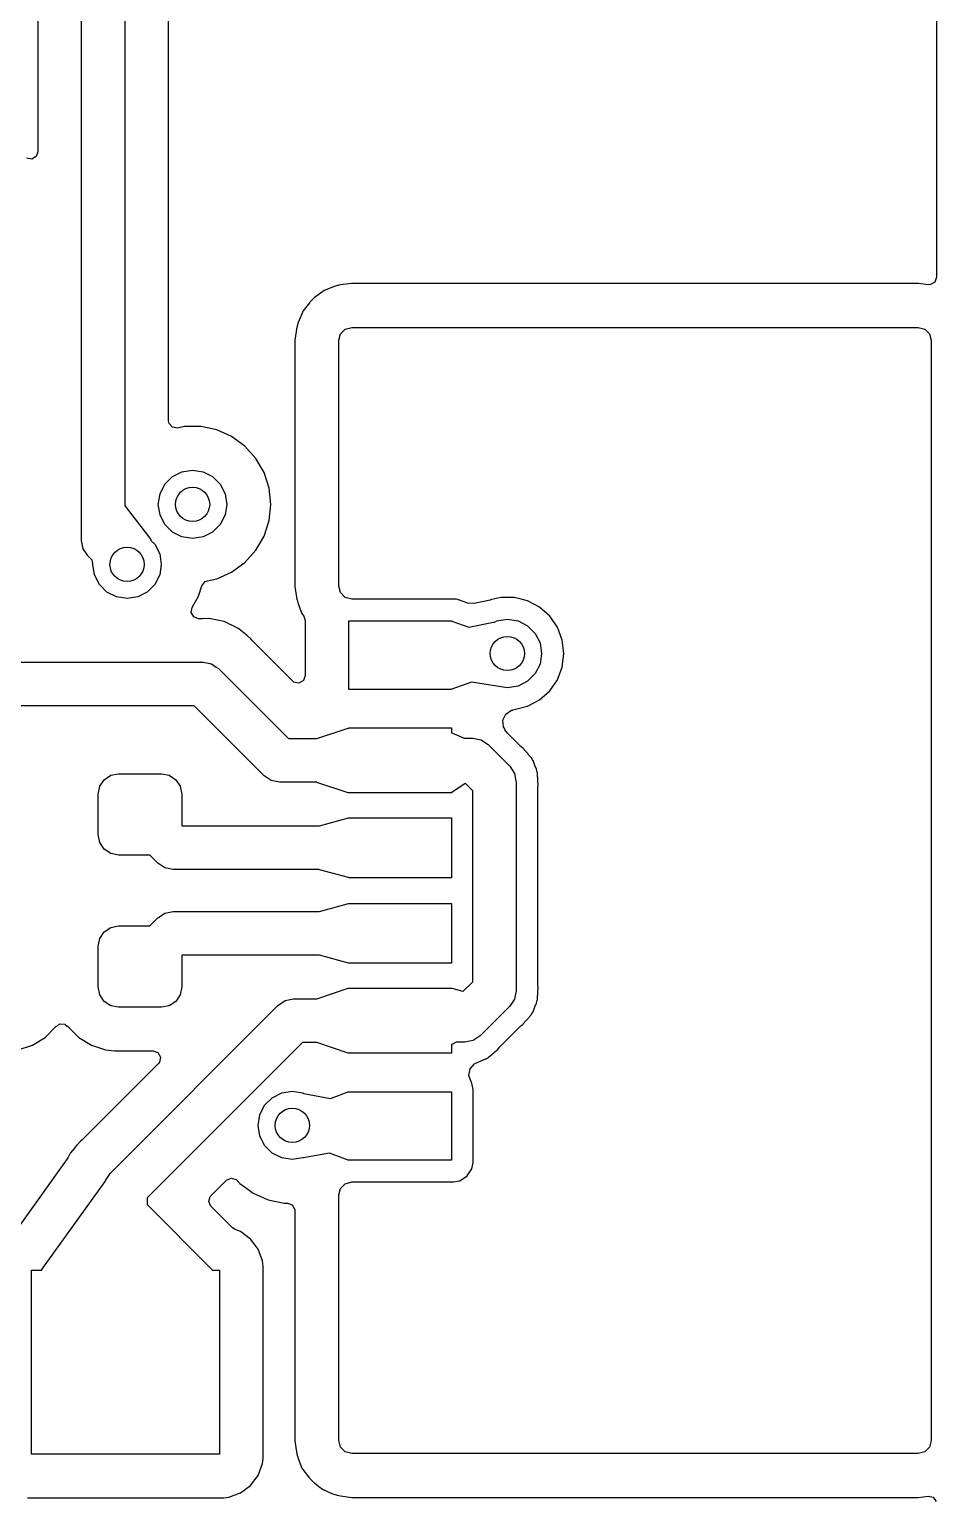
# Model space of a CAD drawing. Extents: x 106.8 to 191.4, y -142.2 to -57.6.
# Drawn here: x 180.76 to 191.36, y -85.07 to -67.89 of the extents above; entities that cross this region are included whole.
import ezdxf

# ---------------------------------------------------------------- set-up
doc = ezdxf.new("R2010")
doc.units = 0
doc.layers.add('BLACK', color=7, linetype='CONTINUOUS')

msp = doc.modelspace()

# ---------------------------------------------------------------- linework, layer by layer
at = {"layer": 'BLACK', "linetype": 'CONTINUOUS'}
for p, q in [((181.876, -61.2867), (181.876, -73.4598)), ((181.368, -73.8632), (181.368, -61.4)), ((180.859, -61.7188), (180.859, -69.3228)), ((191.362, -62.4105), (191.362, -70.7884)), ((182.384, -72.4642), (182.384, -65.6209)), ((180.839, -69.3793), (180.787, -69.4093)), ((180.859, -69.3228), (180.839, -69.3793)), ((180.787, -69.4093), (180.727, -69.3989)), ((184.315, -70.8993), (184.205, -70.9436)), ((184.318, -70.8983), (184.315, -70.8992)), ((184.315, -70.8992), (184.315, -70.8993)), ((184.32, -70.8976), (184.318, -70.8983)), ((184.391, -70.8787), (184.32, -70.8976)), ((184.32, -70.8976), (184.32, -70.8976)), ((184.394, -70.878), (184.391, -70.8787)), ((184.391, -70.8787), (184.391, -70.8787)), ((184.396, -70.8776), (184.394, -70.878)), ((184.524, -70.8609), (184.396, -70.8776)), ((184.396, -70.8776), (184.396, -70.8776)), ((184.526, -70.8605), (184.524, -70.8609)), ((184.524, -70.8609), (184.524, -70.8609)), ((191.148, -70.8605), (184.526, -70.8605)), ((191.151, -70.8609), (191.148, -70.8605)), ((191.262, -70.8756), (191.151, -70.8609)), ((191.289, -70.875), (191.262, -70.8756)), ((191.341, -70.8449), (191.289, -70.875)), ((191.362, -70.7884), (191.341, -70.8449)), ((184.031, -71.0887), (183.957, -71.1824)), ((184.032, -71.0866), (184.031, -71.0886)), ((184.031, -71.0886), (184.031, -71.0887)), ((184.034, -71.0848), (184.032, -71.0866)), ((184.088, -71.0312), (184.034, -71.0848)), ((184.034, -71.0848), (184.034, -71.0848)), ((184.205, -70.9436), (184.088, -71.0312)), ((183.957, -71.1824), (183.899, -71.3168)), ((183.879, -71.3953), (183.865, -71.5021)), ((183.88, -71.3897), (183.879, -71.3925)), ((183.879, -71.3925), (183.879, -71.3953)), ((183.879, -71.3953), (183.879, -71.3953)), ((183.899, -71.3168), (183.88, -71.3897)), ((183.88, -71.3897), (183.88, -71.3897)), ((184.395, -71.4497), (184.451, -71.3943)), ((184.451, -71.3943), (184.526, -71.374)), ((184.526, -71.374), (191.148, -71.374)), ((191.148, -71.374), (191.223, -71.3943)), ((191.223, -71.3943), (191.279, -71.4497)), ((183.865, -71.5021), (183.862, -71.5254)), ((183.862, -71.5254), (183.862, -74.3967)), ((184.375, -71.5254), (184.395, -71.4497)), ((184.375, -74.3967), (184.375, -71.5254)), ((191.279, -71.4497), (191.299, -71.5254)), ((191.299, -71.5254), (191.299, -84.3772)), ((182.391, -72.4971), (182.384, -72.4642)), ((182.431, -72.5418), (182.391, -72.4971)), ((182.49, -72.5502), (182.431, -72.5418)), ((182.571, -72.5331), (182.49, -72.5502)), ((182.762, -72.5331), (182.571, -72.5331)), ((182.571, -72.5331), (182.571, -72.5331)), ((182.948, -72.5728), (182.762, -72.5331)), ((183.123, -72.6505), (182.948, -72.5728)), ((182.948, -72.5728), (182.948, -72.5728)), ((183.277, -72.7627), (183.123, -72.6505)), ((183.405, -72.9047), (183.277, -72.7627)), ((183.501, -73.07), (183.405, -72.9047)), ((182.342, -73.2065), (182.431, -73.118)), ((182.431, -73.118), (182.542, -73.0612)), ((182.542, -73.0612), (182.666, -73.0416)), ((182.666, -73.0416), (182.79, -73.0612)), ((182.79, -73.0612), (182.901, -73.118)), ((182.901, -73.118), (182.99, -73.2065)), ((183.56, -73.2517), (183.501, -73.07)), ((182.266, -73.4416), (182.286, -73.318)), ((182.286, -73.318), (182.342, -73.2065)), ((182.99, -73.2065), (183.047, -73.318)), ((183.047, -73.318), (183.066, -73.4416)), ((183.58, -73.4416), (183.56, -73.2517)), ((181.876, -73.4598), (181.878, -73.4609)), ((181.878, -73.4609), (181.879, -73.462)), ((181.879, -73.462), (182.178, -73.8516)), ((182.286, -73.5652), (182.266, -73.4416)), ((183.066, -73.4416), (183.047, -73.5652)), ((183.56, -73.6315), (183.58, -73.4416)), ((182.342, -73.6767), (182.286, -73.5652)), ((183.047, -73.5652), (182.99, -73.6767)), ((183.501, -73.8132), (183.56, -73.6315)), ((182.431, -73.7652), (182.342, -73.6767)), ((182.542, -73.822), (182.431, -73.7652)), ((182.666, -73.8416), (182.542, -73.822)), ((182.79, -73.822), (182.666, -73.8416)), ((182.901, -73.7652), (182.79, -73.822)), ((182.99, -73.6767), (182.901, -73.7652)), ((183.405, -73.9785), (183.501, -73.8132)), ((181.387, -73.9604), (181.368, -73.8632)), ((181.437, -74.0346), (181.387, -73.9604)), ((182.178, -73.8516), (182.18, -73.8603)), ((182.18, -73.8603), (182.179, -73.862)), ((182.179, -73.862), (182.225, -73.9075)), ((182.225, -73.9075), (182.282, -74.019)), ((183.277, -74.1205), (183.405, -73.9785)), ((181.442, -74.0428), (181.437, -74.0346)), ((181.491, -74.0919), (181.442, -74.0428)), ((181.499, -74.1332), (181.491, -74.0919)), ((181.502, -74.138), (181.499, -74.1332)), ((181.501, -74.1426), (181.502, -74.138)), ((181.521, -74.2662), (181.501, -74.1426)), ((182.282, -74.019), (182.301, -74.1426)), ((182.301, -74.1426), (182.282, -74.2662)), ((183.123, -74.2327), (183.277, -74.1205)), ((181.577, -74.3777), (181.521, -74.2662)), ((182.282, -74.2662), (182.225, -74.3777)), ((182.775, -74.3921), (182.812, -74.3447)), ((182.812, -74.3447), (182.841, -74.3333)), ((182.841, -74.3333), (182.948, -74.3104)), ((182.948, -74.3104), (183.123, -74.2327)), ((181.666, -74.4662), (181.577, -74.3777)), ((181.777, -74.523), (181.666, -74.4662)), ((181.901, -74.5426), (181.777, -74.523)), ((182.025, -74.523), (181.901, -74.5426)), ((182.136, -74.4662), (182.025, -74.523)), ((182.225, -74.3777), (182.136, -74.4662)), ((182.66, -74.6453), (182.736, -74.5142)), ((182.736, -74.5142), (182.775, -74.3921)), ((183.862, -74.3967), (183.862, -74.3996)), ((183.862, -74.3996), (183.879, -74.5268)), ((183.879, -74.5268), (183.879, -74.5268)), ((183.879, -74.5268), (183.879, -74.5296)), ((183.879, -74.5296), (183.88, -74.5324)), ((184.395, -74.4724), (184.375, -74.3967)), ((184.451, -74.5278), (184.395, -74.4724)), ((184.526, -74.5481), (184.451, -74.5278)), ((186.267, -74.5295), (186.15, -74.5582)), ((186.426, -74.5295), (186.267, -74.5295)), ((186.508, -74.5497), (186.426, -74.5295)), ((182.649, -74.7045), (182.66, -74.6453)), ((183.88, -74.5324), (183.88, -74.5324)), ((183.88, -74.5324), (183.887, -74.5585)), ((183.887, -74.5585), (183.899, -74.6053)), ((183.899, -74.6053), (183.945, -74.7185)), ((185.723, -74.5481), (184.526, -74.5481)), ((185.739, -74.5497), (185.723, -74.5481)), ((185.747, -74.5497), (185.739, -74.5497)), ((185.763, -74.5536), (185.747, -74.5497)), ((185.766, -74.5543), (185.763, -74.5536)), ((185.767, -74.5548), (185.765, -74.554)), ((185.765, -74.554), (185.766, -74.5543)), ((185.783, -74.5599), (185.767, -74.5548)), ((185.786, -74.5609), (185.783, -74.5599)), ((185.873, -74.5927), (185.786, -74.5609)), ((185.878, -74.5943), (185.873, -74.5927)), ((185.956, -74.5987), (185.878, -74.5943)), ((186.145, -74.5594), (185.956, -74.5987)), ((186.15, -74.5582), (186.145, -74.5594)), ((186.58, -74.5675), (186.508, -74.5497)), ((186.656, -74.6075), (186.58, -74.5675)), ((186.721, -74.6414), (186.656, -74.6075)), ((186.84, -74.7468), (186.721, -74.6414)), ((182.68, -74.7565), (182.649, -74.7045)), ((182.736, -74.7771), (182.68, -74.7565)), ((182.778, -74.7771), (182.736, -74.7771)), ((182.78, -74.7771), (182.778, -74.7771)), ((182.783, -74.777), (182.78, -74.7771)), ((182.857, -74.7748), (182.783, -74.777)), ((182.859, -74.7753), (182.857, -74.7748)), ((182.877, -74.7771), (182.859, -74.7753)), ((182.879, -74.7771), (182.877, -74.7771)), ((182.954, -74.7948), (182.879, -74.7771)), ((182.956, -74.7954), (182.954, -74.7948)), ((183.032, -74.8109), (182.956, -74.7954)), ((183.034, -74.8118), (183.032, -74.8109)), ((183.032, -74.8109), (183.032, -74.8109)), ((183.05, -74.8177), (183.034, -74.8118)), ((183.053, -74.8182), (183.05, -74.8177)), ((183.097, -74.8403), (183.053, -74.8182)), ((183.053, -74.8182), (183.053, -74.8182)), ((183.121, -74.8527), (183.097, -74.8403)), ((183.124, -74.8538), (183.121, -74.8527)), ((183.193, -74.8862), (183.124, -74.8538)), ((183.945, -74.7185), (183.966, -74.7464)), ((183.966, -74.7464), (183.983, -74.799)), ((183.983, -74.799), (183.983, -75.4421)), ((184.492, -75.6026), (184.492, -74.8026)), ((184.492, -74.8026), (185.692, -74.8026)), ((185.692, -74.8026), (185.692, -74.8049)), ((185.692, -74.8049), (185.695, -74.8041)), ((185.695, -74.8041), (185.697, -74.8046)), ((185.697, -74.8046), (185.895, -74.8767)), ((185.895, -74.8767), (186.184, -74.8164)), ((186.184, -74.8164), (186.192, -74.8181)), ((186.192, -74.8181), (186.193, -74.8187)), ((186.193, -74.8187), (186.222, -74.8036)), ((186.222, -74.8036), (186.346, -74.784)), ((186.346, -74.784), (186.47, -74.8036)), ((186.47, -74.8036), (186.581, -74.8604)), ((186.581, -74.8604), (186.67, -74.9489)), ((186.93, -74.8776), (186.84, -74.7468)), ((183.195, -74.8876), (183.193, -74.8862)), ((183.21, -74.8972), (183.195, -74.8876)), ((183.212, -74.8982), (183.21, -74.8972)), ((183.271, -74.9475), (183.212, -74.8982)), ((183.273, -74.9492), (183.271, -74.9475)), ((183.296, -74.9674), (183.273, -74.9492)), ((183.298, -74.969), (183.296, -74.9674)), ((183.3, -74.9708), (183.298, -74.969)), ((183.303, -74.9742), (183.3, -74.9708)), ((183.309, -74.9794), (183.303, -74.9742)), ((183.348, -75.0128), (183.309, -74.9794)), ((183.365, -75.0346), (183.348, -75.0128)), ((183.373, -75.0442), (183.365, -75.0346)), ((183.833, -75.5042), (183.373, -75.0442)), ((186.67, -74.9489), (186.727, -75.0604)), ((186.986, -75.0262), (186.93, -74.8776)), ((187.005, -75.184), (186.986, -75.0262)), ((186.727, -75.0604), (186.746, -75.184)), ((186.746, -75.184), (186.727, -75.3076)), ((186.986, -75.3418), (187.005, -75.184)), ((179.085, -75.2856), (182.79, -75.2856)), ((182.79, -75.2856), (182.887, -75.3049)), ((182.887, -75.3049), (182.942, -75.3418)), ((182.942, -75.3418), (182.97, -75.36)), ((182.97, -75.36), (183.788, -76.1786)), ((186.727, -75.3076), (186.67, -75.4191)), ((186.93, -75.4904), (186.986, -75.3418)), ((183.851, -75.5182), (183.833, -75.5042)), ((183.91, -75.5286), (183.851, -75.5182)), ((183.963, -75.4986), (183.91, -75.5286)), ((183.983, -75.4421), (183.963, -75.4986)), ((185.926, -75.5169), (185.697, -75.6006)), ((186.222, -75.5641), (185.926, -75.5169)), ((186.581, -75.5076), (186.47, -75.5644)), ((186.67, -75.4191), (186.581, -75.5076)), ((186.84, -75.6212), (186.93, -75.4904)), ((185.692, -75.6026), (184.492, -75.6026)), ((185.697, -75.6006), (185.692, -75.6003)), ((185.692, -75.6003), (185.692, -75.6026)), ((186.222, -75.5644), (186.222, -75.5641)), ((186.346, -75.584), (186.222, -75.5644)), ((186.47, -75.5644), (186.346, -75.584)), ((186.58, -75.8005), (186.721, -75.7266)), ((186.721, -75.7266), (186.84, -75.6212)), ((182.685, -75.7936), (179.514, -75.7936)), ((183.503, -76.6122), (182.685, -75.7936)), ((186.294, -75.9612), (186.328, -75.8907)), ((186.328, -75.8907), (186.393, -75.8468)), ((186.393, -75.8468), (186.408, -75.8443)), ((186.408, -75.8429), (186.426, -75.8385)), ((186.408, -75.8443), (186.408, -75.8429)), ((186.426, -75.8385), (186.58, -75.8005)), ((186.426, -75.8385), (186.426, -75.8385)), ((184.12, -76.1759), (184.486, -76.0543)), ((184.486, -76.0543), (184.492, -76.0547)), ((184.492, -76.0547), (184.492, -76.0526)), ((184.492, -76.0526), (185.692, -76.0526)), ((185.692, -76.0526), (185.692, -76.109)), ((186.3, -76.0394), (186.294, -75.9612)), ((186.321, -76.0712), (186.3, -76.0394)), ((186.317, -76.0736), (186.321, -76.0712)), ((186.33, -76.0937), (186.317, -76.0736)), ((183.788, -76.1786), (184.115, -76.1786)), ((184.115, -76.1786), (184.12, -76.1759)), ((185.692, -76.109), (185.695, -76.1086)), ((185.695, -76.1086), (185.697, -76.1092)), ((185.697, -76.1092), (185.842, -76.1743)), ((185.842, -76.1743), (185.941, -76.1743)), ((185.941, -76.1743), (186.038, -76.1936)), ((186.038, -76.1936), (186.1, -76.235)), ((186.1, -76.235), (186.121, -76.2487)), ((186.121, -76.2487), (186.373, -76.5014)), ((186.351, -76.1189), (186.33, -76.0937)), ((186.503, -76.2713), (186.351, -76.1189)), ((186.528, -76.2916), (186.503, -76.2713)), ((186.53, -76.2927), (186.528, -76.2916)), ((186.563, -76.3302), (186.53, -76.2927)), ((186.57, -76.3381), (186.563, -76.3302)), ((186.579, -76.3472), (186.57, -76.3381)), ((186.587, -76.3574), (186.579, -76.3472)), ((186.593, -76.3658), (186.587, -76.3574)), ((186.626, -76.4033), (186.593, -76.3658)), ((186.627, -76.4052), (186.626, -76.4033)), ((186.643, -76.4331), (186.627, -76.4052)), ((181.711, -76.6067), (181.802, -76.5886)), ((181.802, -76.5886), (182.302, -76.5886)), ((182.302, -76.5886), (182.392, -76.6067)), ((186.373, -76.5014), (186.428, -76.5838)), ((186.428, -76.5838), (186.446, -76.6742)), ((186.645, -76.4348), (186.643, -76.4331)), ((186.662, -76.4812), (186.645, -76.4348)), ((186.666, -76.4912), (186.662, -76.4812)), ((186.687, -76.5363), (186.666, -76.4912)), ((186.687, -76.5384), (186.687, -76.5363)), ((186.687, -76.5363), (186.687, -76.5363)), ((186.695, -76.5698), (186.687, -76.5384)), ((186.696, -76.5718), (186.695, -76.5698)), ((186.699, -76.6212), (186.696, -76.5718)), ((181.564, -76.8261), (181.582, -76.7352)), ((181.582, -76.7352), (181.634, -76.6582)), ((181.634, -76.6582), (181.711, -76.6067)), ((182.392, -76.6067), (182.47, -76.6582)), ((182.47, -76.6582), (182.521, -76.7352)), ((182.521, -76.7352), (182.539, -76.8261)), ((183.586, -76.6673), (183.503, -76.6122)), ((183.683, -76.6866), (183.586, -76.6673)), ((184.117, -76.6866), (183.683, -76.6866)), ((184.12, -76.6893), (184.117, -76.6866)), ((184.486, -76.8109), (184.12, -76.6893)), ((185.853, -76.7009), (185.698, -76.8082)), ((185.854, -76.7002), (185.853, -76.7009)), ((185.94, -76.7862), (185.854, -76.7002)), ((186.446, -76.6742), (186.448, -76.681)), ((186.448, -76.681), (186.448, -79.1226)), ((186.7, -76.6319), (186.699, -76.6212)), ((186.702, -76.6446), (186.7, -76.6319)), ((186.702, -76.6574), (186.702, -76.6446)), ((186.703, -76.6682), (186.702, -76.6574)), ((186.702, -76.7519), (186.706, -76.7198)), ((186.702, -79.0517), (186.702, -76.7519)), ((186.706, -76.7176), (186.703, -76.6682)), ((186.706, -76.7198), (186.706, -76.7176)), ((181.564, -77.3011), (181.564, -76.8261)), ((182.539, -76.8261), (182.539, -77.1919)), ((184.487, -76.8112), (184.486, -76.8109)), ((184.492, -76.8104), (184.487, -76.8112)), ((184.492, -76.8126), (184.492, -76.8104)), ((185.692, -76.8126), (184.492, -76.8126)), ((185.698, -76.8082), (185.692, -76.8096)), ((185.692, -76.8096), (185.692, -76.8126)), ((185.94, -79.0174), (185.94, -76.7862)), ((184.15, -77.1962), (184.487, -77.1039)), ((184.487, -77.1039), (184.492, -77.1045)), ((184.492, -77.1045), (184.492, -77.1026)), ((184.492, -77.1026), (185.692, -77.1026)), ((185.692, -77.1026), (185.692, -77.8026)), ((182.539, -77.1919), (182.546, -77.1986)), ((182.546, -77.1986), (184.146, -77.1986)), ((184.146, -77.1986), (184.15, -77.1962)), ((181.582, -77.392), (181.564, -77.3011)), ((181.634, -77.469), (181.582, -77.392)), ((181.711, -77.5205), (181.634, -77.469)), ((181.802, -77.5386), (181.711, -77.5205)), ((182.167, -77.5386), (181.802, -77.5386)), ((182.261, -77.6322), (182.167, -77.5386)), ((182.343, -77.6873), (182.261, -77.6322)), ((182.261, -77.6322), (182.261, -77.6322)), ((182.441, -77.7066), (182.343, -77.6873)), ((184.147, -77.7066), (182.441, -77.7066)), ((184.15, -77.709), (184.147, -77.7066)), ((184.487, -77.8013), (184.15, -77.709)), ((184.492, -77.8007), (184.487, -77.8013)), ((184.487, -77.8013), (184.487, -77.8013)), ((184.492, -77.8026), (184.492, -77.8007)), ((185.692, -77.8026), (184.492, -77.8026)), ((184.15, -78.1962), (184.487, -78.1039)), ((184.487, -78.1039), (184.492, -78.1045)), ((184.492, -78.1045), (184.492, -78.1026)), ((184.492, -78.1026), (185.692, -78.1026)), ((185.692, -78.1026), (185.692, -78.8026)), ((182.167, -78.3666), (182.261, -78.273)), ((182.261, -78.273), (182.268, -78.2683)), ((182.268, -78.2683), (182.343, -78.2179)), ((182.343, -78.2179), (182.441, -78.1986)), ((182.441, -78.1986), (184.146, -78.1986)), ((184.146, -78.1986), (184.15, -78.1962)), ((181.582, -78.5132), (181.634, -78.4362)), ((181.634, -78.4362), (181.711, -78.3847)), ((181.711, -78.3847), (181.802, -78.3666)), ((181.802, -78.3666), (182.167, -78.3666)), ((181.564, -78.6041), (181.582, -78.5132)), ((181.564, -79.0791), (181.564, -78.6041)), ((182.546, -78.7066), (182.539, -78.7133)), ((182.539, -78.7133), (182.539, -79.0791)), ((184.147, -78.7066), (182.546, -78.7066)), ((184.15, -78.709), (184.147, -78.7066)), ((184.487, -78.8013), (184.15, -78.709)), ((184.492, -78.8007), (184.487, -78.8013)), ((184.487, -78.8013), (184.487, -78.8013)), ((184.492, -78.8026), (184.492, -78.8007)), ((185.692, -78.8026), (184.492, -78.8026)), ((181.582, -79.17), (181.564, -79.0791)), ((182.539, -79.0791), (182.521, -79.17)), ((184.12, -79.2159), (184.486, -79.0943)), ((184.486, -79.0943), (184.492, -79.0947)), ((184.492, -79.0947), (184.492, -79.0926)), ((184.492, -79.0926), (185.692, -79.0926)), ((185.692, -79.0926), (185.692, -79.0946)), ((185.692, -79.0946), (185.696, -79.0939)), ((185.696, -79.0939), (185.697, -79.094)), ((185.697, -79.094), (185.824, -79.1298)), ((185.824, -79.1298), (185.826, -79.1311)), ((185.826, -79.1311), (185.94, -79.0174)), ((186.448, -79.1226), (186.428, -79.2198)), ((186.448, -79.1226), (186.448, -79.1226)), ((186.7, -79.1716), (186.702, -79.159)), ((186.706, -79.0838), (186.702, -79.0517)), ((186.702, -79.1462), (186.703, -79.1354)), ((186.702, -79.159), (186.702, -79.1462)), ((186.703, -79.1354), (186.706, -79.0859)), ((186.706, -79.0859), (186.706, -79.0838)), ((181.634, -79.247), (181.582, -79.17)), ((181.711, -79.2985), (181.634, -79.247)), ((181.702, -81.2579), (183.667, -79.293)), ((181.802, -79.3166), (181.711, -79.2985)), ((182.302, -79.3166), (181.802, -79.3166)), ((182.392, -79.2985), (182.302, -79.3166)), ((182.47, -79.247), (182.392, -79.2985)), ((182.521, -79.17), (182.47, -79.247)), ((183.667, -79.293), (183.686, -79.2807)), ((183.686, -79.2807), (183.75, -79.2379)), ((183.75, -79.2379), (183.847, -79.2186)), ((183.847, -79.2186), (184.115, -79.2186)), ((184.115, -79.2186), (184.12, -79.2159)), ((186.373, -79.3022), (186.028, -79.6479)), ((186.428, -79.2198), (186.373, -79.3022)), ((186.645, -79.3688), (186.662, -79.3224)), ((186.662, -79.3224), (186.666, -79.3124)), ((186.666, -79.3124), (186.687, -79.2673)), ((186.687, -79.2652), (186.695, -79.2338)), ((186.687, -79.2673), (186.687, -79.2652)), ((186.695, -79.2338), (186.696, -79.2318)), ((186.696, -79.2318), (186.699, -79.1824)), ((186.699, -79.1824), (186.7, -79.1716)), ((181.075, -79.5392), (181.111, -79.51)), ((181.111, -79.51), (181.172, -79.5118)), ((181.172, -79.5118), (181.204, -79.5389)), ((186.528, -79.512), (186.53, -79.5108)), ((186.53, -79.5108), (186.563, -79.4734)), ((186.563, -79.4734), (186.57, -79.4655)), ((186.57, -79.4655), (186.579, -79.4564)), ((186.579, -79.4564), (186.587, -79.4462)), ((186.587, -79.4462), (186.593, -79.4378)), ((186.593, -79.4378), (186.626, -79.4003)), ((186.626, -79.4003), (186.627, -79.3984)), ((186.627, -79.3984), (186.643, -79.3705)), ((186.643, -79.3705), (186.645, -79.3688)), ((180.794, -79.7598), (180.942, -79.6683)), ((180.942, -79.6683), (181.066, -79.5449)), ((181.066, -79.5449), (181.073, -79.5377)), ((181.066, -79.5449), (181.066, -79.5449)), ((181.073, -79.5377), (181.075, -79.5392)), ((181.204, -79.5389), (181.205, -79.5377)), ((181.205, -79.5377), (181.212, -79.5449)), ((181.212, -79.5449), (181.212, -79.5449)), ((181.212, -79.5449), (181.336, -79.6683)), ((181.336, -79.6683), (181.484, -79.7598)), ((186.028, -79.6479), (185.945, -79.703)), ((186.028, -79.6479), (186.028, -79.6479)), ((186.345, -79.6904), (186.353, -79.6827)), ((186.353, -79.6827), (186.358, -79.6787)), ((186.358, -79.6786), (186.363, -79.6748)), ((186.358, -79.6787), (186.358, -79.6786)), ((186.363, -79.6748), (186.371, -79.6644)), ((186.371, -79.6644), (186.503, -79.5323)), ((186.503, -79.5323), (186.528, -79.512)), ((180.628, -79.8147), (180.794, -79.7598)), ((181.484, -79.7598), (181.65, -79.8147)), ((181.65, -79.8147), (181.752, -79.8251)), ((181.752, -79.8251), (182.204, -79.8251)), ((183.952, -79.7266), (182.136, -81.5427)), ((182.204, -79.8251), (182.26, -79.8457)), ((182.26, -79.8457), (182.29, -79.8977)), ((184.117, -79.7266), (183.952, -79.7266)), ((184.12, -79.7293), (184.117, -79.7266)), ((184.486, -79.8509), (184.12, -79.7293)), ((184.487, -79.8512), (184.486, -79.8509)), ((184.492, -79.8504), (184.487, -79.8512)), ((184.492, -79.8526), (184.492, -79.8504)), ((185.692, -79.8526), (184.492, -79.8526)), ((185.697, -79.7495), (185.692, -79.75)), ((185.692, -79.75), (185.692, -79.8526)), ((185.748, -79.7223), (185.697, -79.7495)), ((185.848, -79.7223), (185.748, -79.7223)), ((185.945, -79.703), (185.848, -79.7223)), ((186.172, -79.8613), (186.182, -79.8536)), ((186.182, -79.8536), (186.191, -79.8445)), ((186.191, -79.8445), (186.199, -79.8372)), ((186.199, -79.8372), (186.217, -79.8211)), ((186.217, -79.8211), (186.236, -79.8047)), ((186.236, -79.8047), (186.237, -79.8029)), ((186.237, -79.8029), (186.258, -79.7777)), ((186.258, -79.7777), (186.345, -79.6904)), ((182.266, -79.9752), (181.387, -80.8545)), ((182.28, -79.9569), (182.266, -79.9752)), ((182.29, -79.8977), (182.28, -79.9569)), ((185.911, -80.0362), (185.962, -79.9772)), ((185.962, -79.9772), (185.984, -79.9654)), ((185.984, -79.9654), (185.993, -79.9612)), ((185.993, -79.9612), (186.038, -79.9406)), ((185.993, -79.9612), (185.993, -79.9612)), ((186.038, -79.9406), (186.048, -79.9365)), ((186.048, -79.9365), (186.094, -79.9192)), ((186.094, -79.9192), (186.096, -79.9179)), ((186.096, -79.9179), (186.124, -79.9014)), ((186.124, -79.9014), (186.126, -79.9005)), ((186.126, -79.9005), (186.163, -79.868)), ((186.163, -79.868), (186.172, -79.8613)), ((185.895, -80.113), (185.911, -80.0362)), ((185.921, -80.1872), (185.895, -80.113)), ((185.931, -80.2033), (185.921, -80.1872)), ((183.596, -80.3722), (183.708, -80.3154)), ((183.708, -80.3154), (183.832, -80.2958)), ((183.832, -80.2958), (183.955, -80.3154)), ((183.955, -80.3154), (183.968, -80.3219)), ((183.968, -80.3219), (184.277, -80.381)), ((184.277, -80.381), (184.486, -80.3046)), ((184.486, -80.3046), (184.492, -80.3049)), ((184.492, -80.3049), (184.492, -80.3026)), ((184.492, -80.3026), (185.692, -80.3026)), ((185.692, -80.3026), (185.692, -81.1026)), ((185.946, -80.2775), (185.931, -80.2033)), ((185.946, -81.1277), (185.946, -80.2775)), ((183.451, -80.5722), (183.508, -80.4607)), ((183.508, -80.4607), (183.596, -80.3722)), ((183.431, -80.6958), (183.451, -80.5722)), ((183.451, -80.8194), (183.431, -80.6958)), ((181.355, -80.8791), (181.322, -80.9189)), ((181.377, -80.8628), (181.355, -80.8791)), ((181.387, -80.8545), (181.377, -80.8628)), ((183.508, -80.9309), (183.451, -80.8194)), ((181.229, -81.0344), (181.21, -81.0738)), ((181.23, -81.0327), (181.229, -81.0344)), ((181.24, -81.0176), (181.23, -81.0327)), ((181.241, -81.0156), (181.24, -81.0176)), ((181.29, -80.9568), (181.241, -81.0156)), ((181.292, -80.9548), (181.29, -80.9568)), ((181.31, -80.9317), (181.292, -80.9548)), ((181.312, -80.9297), (181.31, -80.9317)), ((181.31, -80.9317), (181.31, -80.9317)), ((181.313, -80.9279), (181.312, -80.9297)), ((181.317, -80.9245), (181.313, -80.9279)), ((181.313, -80.9279), (181.313, -80.9279)), ((181.322, -80.9189), (181.317, -80.9245)), ((183.596, -81.0194), (183.508, -80.9309)), ((183.708, -81.0762), (183.596, -81.0194)), ((184.266, -81.0201), (183.961, -81.0732)), ((184.486, -81.1006), (184.266, -81.0201)), ((181.202, -81.088), (180.628, -81.8868)), ((181.21, -81.0738), (181.202, -81.088)), ((183.832, -81.0958), (183.708, -81.0762)), ((183.955, -81.0762), (183.832, -81.0958)), ((183.961, -81.0732), (183.955, -81.0762)), ((184.488, -81.101), (184.486, -81.1006)), ((184.492, -81.1003), (184.488, -81.101)), ((184.492, -81.1026), (184.492, -81.1003)), ((185.692, -81.1026), (184.492, -81.1026)), ((185.875, -81.2861), (185.931, -81.2019)), ((185.931, -81.2019), (185.946, -81.1277)), ((180.905, -82.3801), (181.645, -81.3512)), ((181.645, -81.3512), (181.647, -81.3403)), ((181.647, -81.3403), (181.702, -81.2579)), ((181.702, -81.2579), (181.702, -81.2579)), ((182.881, -81.5169), (183.061, -81.3365)), ((183.061, -81.3365), (183.116, -81.3111)), ((183.116, -81.3111), (183.174, -81.3266)), ((183.174, -81.3266), (183.189, -81.3398)), ((183.189, -81.3398), (183.22, -81.3747)), ((183.22, -81.3747), (183.311, -81.4409)), ((184.395, -81.4328), (184.451, -81.3774)), ((184.451, -81.3774), (184.526, -81.3571)), ((184.526, -81.3571), (185.717, -81.3571)), ((185.717, -81.3571), (185.781, -81.3443)), ((185.717, -81.3571), (185.717, -81.3571)), ((185.781, -81.3443), (185.791, -81.3423)), ((185.791, -81.3423), (185.875, -81.2861)), ((182.136, -81.5427), (182.136, -81.6213)), ((182.856, -81.5866), (182.871, -81.5285)), ((182.871, -81.5285), (182.881, -81.5169)), ((183.311, -81.4409), (183.375, -81.4869)), ((183.375, -81.4869), (183.549, -81.5646)), ((183.549, -81.5646), (183.736, -81.6043)), ((184.375, -81.5085), (184.395, -81.4328)), ((184.375, -84.3772), (184.375, -81.5085)), ((182.136, -81.6213), (182.892, -82.3797)), ((182.881, -81.6411), (182.856, -81.5866)), ((183.074, -81.8343), (182.881, -81.6411)), ((183.736, -81.6043), (183.774, -81.6043)), ((183.774, -81.6043), (183.83, -81.6249)), ((183.83, -81.6249), (183.86, -81.6769)), ((183.86, -81.6769), (183.862, -81.6922)), ((183.862, -81.6922), (183.862, -84.3772)), ((183.131, -81.8922), (183.074, -81.8343)), ((183.163, -81.9124), (183.131, -81.8922)), ((183.228, -81.9369), (183.163, -81.9124)), ((183.345, -82.0245), (183.228, -81.9369)), ((183.398, -82.0955), (183.345, -82.0245)), ((183.433, -82.1416), (183.398, -82.0955)), ((183.484, -82.2786), (183.433, -82.1416)), ((180.782, -84.5378), (180.782, -82.3878)), ((180.782, -82.3878), (180.904, -82.3878)), ((180.903, -82.3864), (180.905, -82.3801)), ((180.904, -82.3878), (180.903, -82.3864)), ((182.892, -82.3797), (182.896, -82.3878)), ((182.896, -82.3878), (182.982, -82.3878)), ((182.982, -82.3878), (182.982, -84.5378)), ((183.491, -82.3392), (183.484, -82.2786)), ((183.491, -84.5864), (183.491, -82.3392)), ((183.862, -84.3772), (183.862, -84.3801)), ((183.862, -84.3801), (183.879, -84.5073)), ((184.395, -84.4529), (184.375, -84.3772)), ((184.451, -84.5083), (184.395, -84.4529)), ((191.279, -84.4529), (191.223, -84.5083)), ((191.299, -84.3772), (191.279, -84.4529)), ((182.982, -84.5378), (180.782, -84.5378)), ((183.433, -84.784), (183.484, -84.647)), ((183.484, -84.647), (183.491, -84.5864)), ((183.879, -84.5073), (183.879, -84.5073)), ((183.879, -84.5073), (183.879, -84.5101)), ((183.879, -84.5101), (183.88, -84.5129)), ((183.88, -84.5129), (183.88, -84.5129)), ((183.88, -84.5129), (183.885, -84.5321)), ((183.885, -84.5321), (183.899, -84.5858)), ((183.899, -84.5858), (183.9, -84.5882)), ((183.9, -84.5882), (183.9, -84.5882)), ((183.9, -84.5882), (183.945, -84.699)), ((184.526, -84.5286), (184.451, -84.5083)), ((191.148, -84.5286), (184.526, -84.5286)), ((191.223, -84.5083), (191.148, -84.5286)), ((183.345, -84.9011), (183.433, -84.784)), ((183.945, -84.699), (184.032, -84.816)), ((184.032, -84.816), (184.086, -84.8696)), ((183.091, -85.0398), (183.228, -84.9887)), ((183.228, -84.9887), (183.345, -84.9011)), ((184.086, -84.8696), (184.086, -84.8696)), ((184.086, -84.8696), (184.088, -84.8714)), ((184.088, -84.8714), (184.09, -84.873)), ((184.09, -84.873), (184.09, -84.873)), ((184.09, -84.873), (184.14, -84.9122)), ((184.14, -84.9122), (184.184, -84.9468)), ((184.184, -84.9468), (184.303, -84.9979)), ((184.303, -84.9979), (184.318, -85.0043)), ((184.318, -85.0043), (184.356, -85.0144)), ((180.736, -85.0463), (183.028, -85.0463)), ((183.028, -85.0463), (183.031, -85.0463)), ((183.031, -85.0463), (183.091, -85.0398)), ((184.356, -85.0144), (184.394, -85.0246)), ((184.394, -85.0246), (184.526, -85.0421)), ((184.526, -85.0421), (184.529, -85.0421)), ((184.529, -85.0421), (191.145, -85.0421)), ((191.145, -85.0421), (191.148, -85.0421)), ((191.148, -85.0421), (191.262, -85.027)), ((191.262, -85.027), (191.321, -85.04)), ((191.321, -85.04), (191.358, -85.0877))]:
    msp.add_line(p, q, dxfattribs=at)
at = {"layer": 'BLACK'}
for centre in [(182.666, -73.4416), (181.901, -74.1426), (186.346, -75.184), (183.832, -80.6958)]:
    msp.add_circle(centre, 0.2, dxfattribs=at)

doc.saveas('drawing.dxf')
